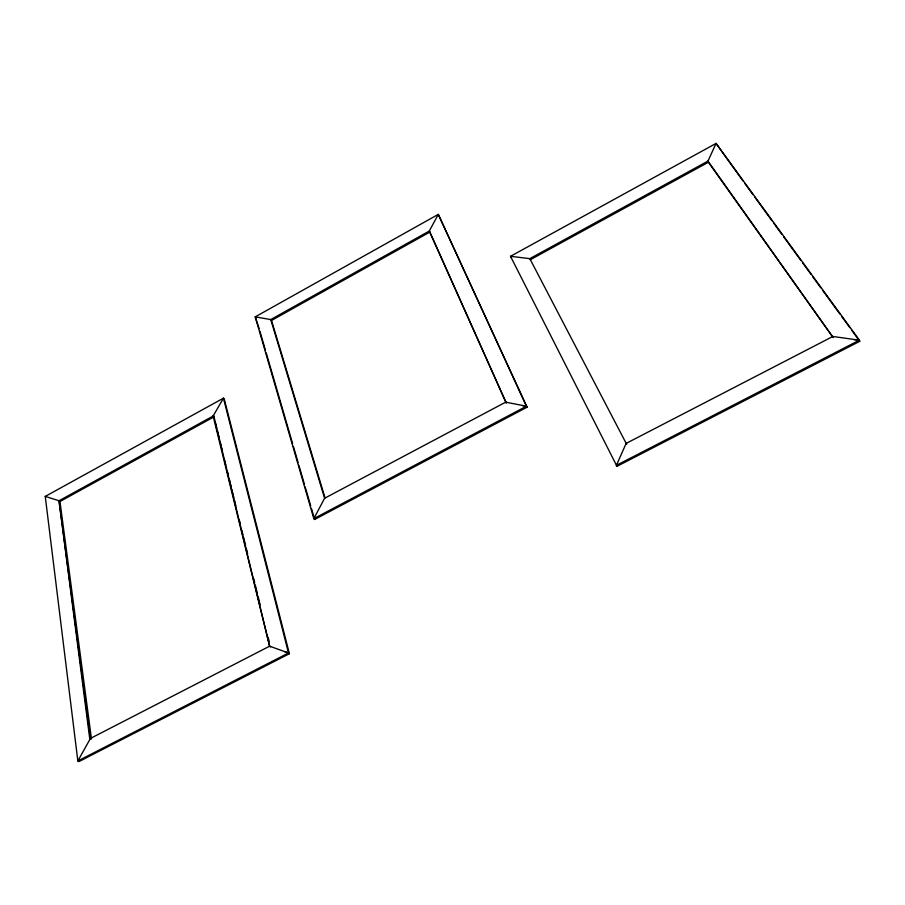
<?xml version="1.0" encoding="UTF-8"?>
<svg xmlns="http://www.w3.org/2000/svg" width="905" height="905" viewBox="0 0 905 905"><rect width="100%" height="100%" fill="white"/><g stroke="black" fill="none" stroke-linecap="round" stroke-linejoin="round"><path stroke-width="1.36" d="M616.407 465.351L626.136 443.405L832.826 336.479L859.411 340.178L859.75 341.309L616.984 466.324L616.407 465.351L859.411 340.178L716.059 143.409L510.511 256.307L616.984 466.324M259.135 328.583L255.233 316.863L270.765 319.567L429.275 231.058L438.292 214.372L526.439 406.221L505.657 402.171L324.601 498.259L313.843 518.633L314.657 519.459L527.072 407.182L438.292 214.372L255.233 316.863L313.843 518.633L526.439 406.221L527.072 407.182M45.25 496.415L59.04 500.759L90.432 738.435L77.841 760.969L78.905 761.591L289.385 653.727L224.248 399.015L223.445 398.166L45.25 496.415L77.841 760.969L288.503 652.98L289.385 653.727M270.516 646.928L269.622 646.181L213.128 416.04L223.445 398.166L288.503 652.98L284.645 651.679M324.986 497.75L271.511 320.46L429.898 232.042L429.275 231.058L506.302 403.121L429.898 232.042M269.622 646.181L89.742 738.797L59.04 500.759L213.75 415.7L269.622 646.181L288.503 652.98M59.04 500.759L59.968 501.506L213.942 416.888L213.128 416.04M742.982 180.943L716.059 143.409L707.959 161.101L708.389 162.244L530.398 259.678L529.821 258.649L510.511 256.307L511.11 257.325M853.89 339.635L859.411 340.178M522.411 405.598L526.439 406.221M90.432 738.435L91.473 739.08L59.968 501.506M271.511 320.46L270.765 319.567L324.601 498.259M744.634 183.217L752.915 194.598M754.578 196.871L771.965 220.752M773.617 223.026L781.897 234.395M783.56 236.68L800.948 260.561M802.611 262.835L810.891 274.204M812.543 276.478L820.824 287.858M822.487 290.132L839.874 314.012M841.526 316.286L849.818 327.655M851.469 329.94L859.75 341.309M708.389 162.244L833.188 337.599L707.959 161.101L529.821 258.649L626.701 444.378L626.136 443.405M259.927 331.287L265.437 350.246M266.228 352.95L292.609 443.654M293.39 446.357L298.118 462.602M298.899 465.317L304.419 484.266M305.2 486.969L310.709 505.929M311.501 508.633L314.657 519.459M215.628 423.732L216.634 427.839M217.313 430.576L219.327 438.789M220.006 441.527L222.019 449.751M224.723 460.702L225.73 464.808M227.415 471.652L228.422 475.77M229.101 478.507L231.114 486.72M231.793 489.458L233.807 497.671M234.486 500.408L235.832 505.895M239.192 519.583L240.21 523.69M241.895 530.534L242.902 534.651M243.569 537.389L245.594 545.602M246.273 548.34L247.619 553.815M253.672 578.465L254.69 582.571M255.357 585.309L257.382 593.522M258.049 596.271L260.074 604.483M268.151 637.346L269.17 641.453"/></g></svg>
